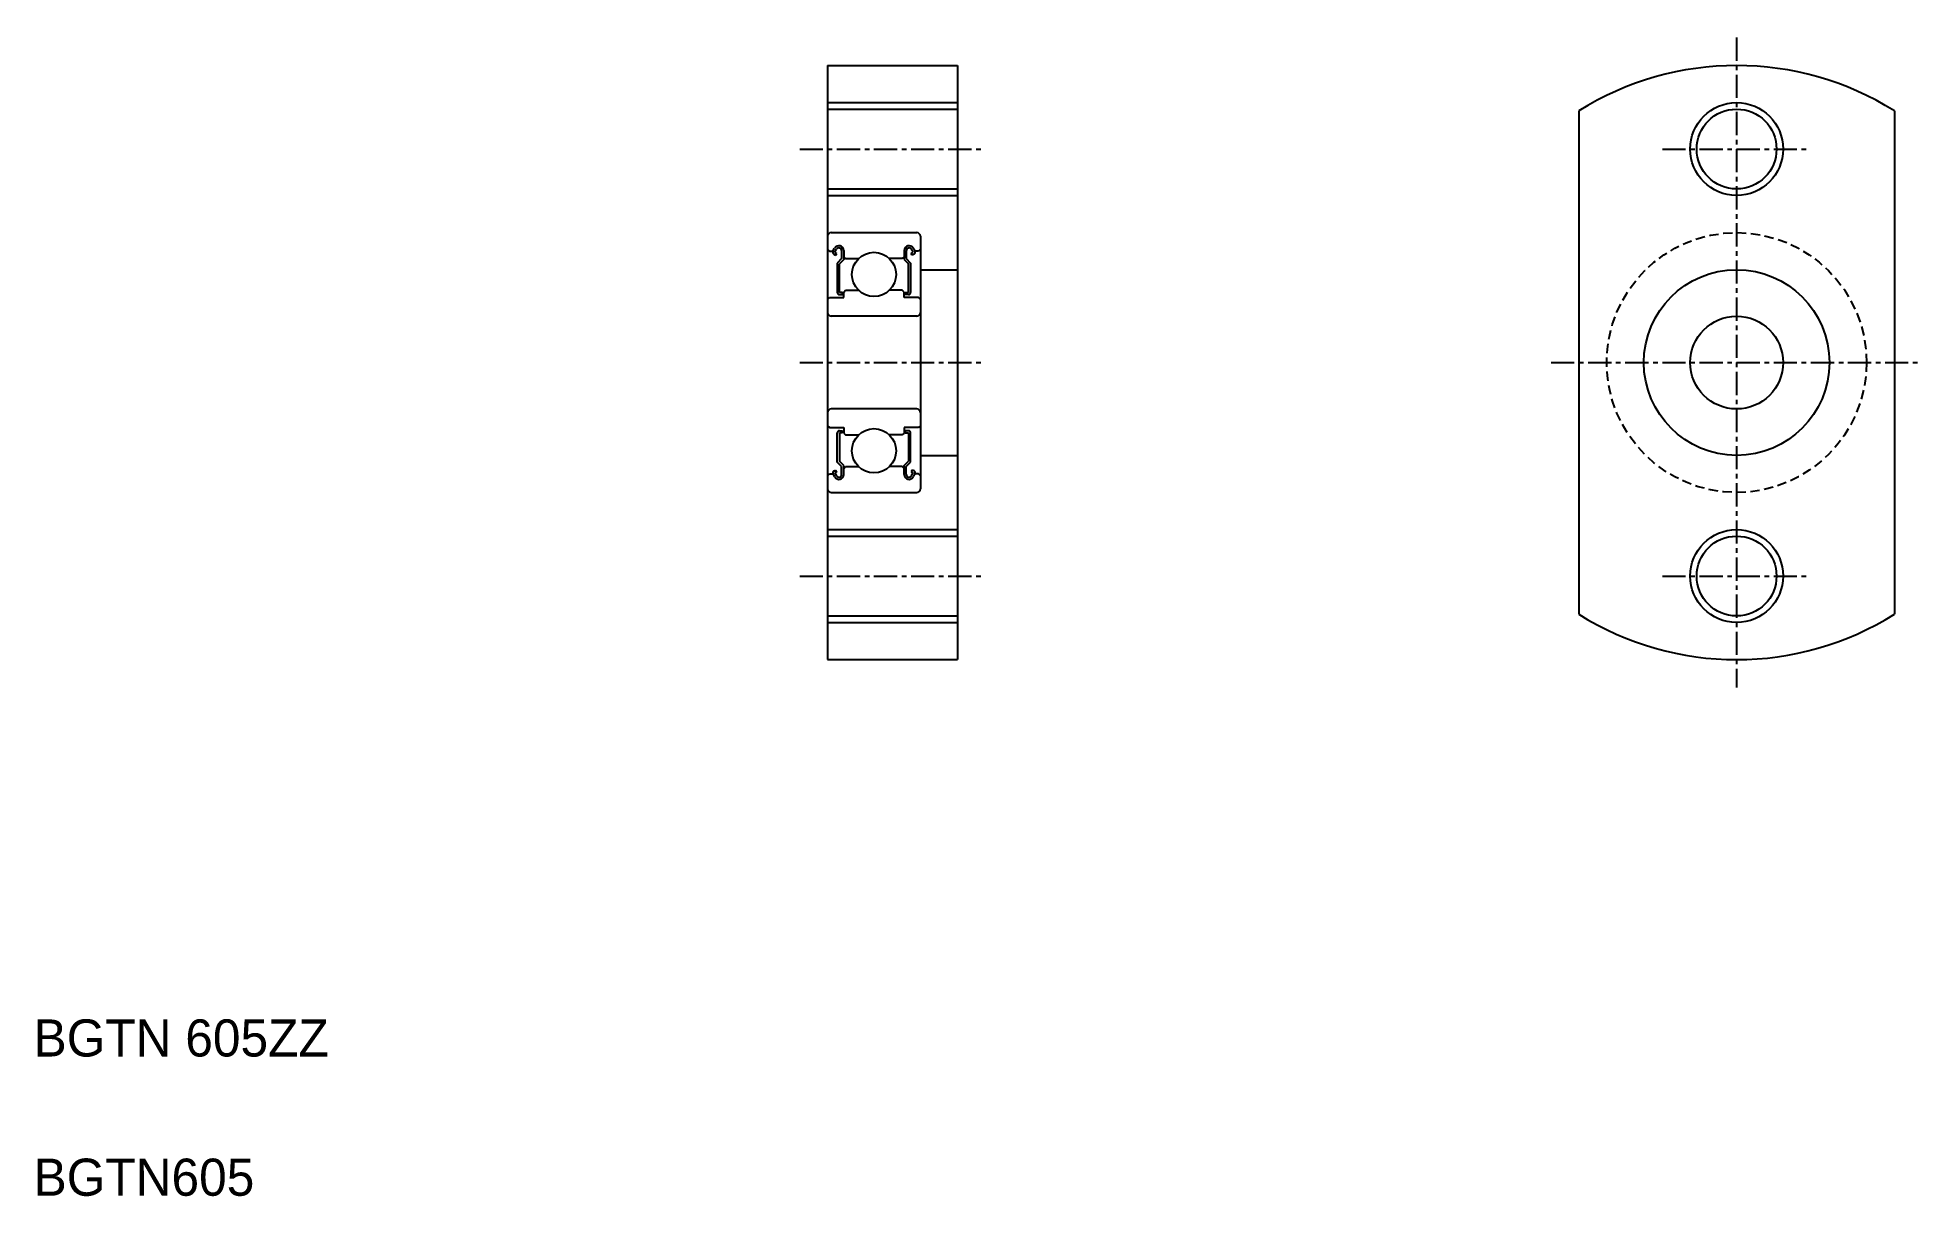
# Model space of a CAD drawing. Extents: x 5 to 107, y 5 to 67.
import ezdxf

# ---------------------------------------------------------------- set-up
doc = ezdxf.new("R2010")
doc.units = 0
doc.linetypes.add('CENTER', pattern=[2, 1.25, -0.25, 0.25, -0.25])
doc.linetypes.add('DASHED', pattern=[0.75, 0.5, -0.25])
doc.layers.get('0').update_dxf_attribs({"linetype": 'CONTINUOUS'})
doc.layers.add('CENTER', color=1, linetype='CENTER')

msp = doc.modelspace()

# ---------------------------------------------------------------- linework, layer by layer
at = {"color": 7, "linetype": 'CONTINUOUS'}
for p, q in [((47.78, 65.88), (47.78, 33.88)), ((47.78, 65.88), (54.78, 65.88)), ((54.78, 65.88), (54.78, 33.88)), ((47.78, 63.53), (54.78, 63.53)), ((88.26, 63.43), (88.26, 36.32)), ((105.26, 63.43), (105.26, 36.32)), ((47.78, 59.23), (54.78, 59.23)), ((47.98, 56.88), (52.58, 56.88)), ((47.78, 55.98), (47.88, 55.88)), ((47.88, 55.88), (48.07, 55.88)), ((48.07, 55.88), (48.16, 56.04)), ((48.17, 55.82), (48.26, 55.98)), ((48.53, 55.91), (48.53, 55.48)), ((48.65, 55.91), (48.65, 55.43)), ((51.9, 55.91), (51.9, 55.43)), ((52.02, 55.91), (52.02, 55.48)), ((52.39, 55.82), (52.29, 55.98)), ((52.49, 55.88), (52.39, 56.04)), ((52.68, 55.88), (52.49, 55.88)), ((52.78, 55.98), (52.68, 55.88)), ((52.78, 56.68), (52.78, 49.88)), ((52.78, 56.68), (52.78, 43.08)), ((48.11, 55.72), (48.21, 55.66)), ((48.27, 55.76), (48.17, 55.82)), ((48.21, 55.66), (48.27, 55.76)), ((48.53, 55.48), (48.3, 55.24)), ((48.3, 55.24), (48.3, 53.66)), ((48.65, 55.43), (48.42, 55.2)), ((48.42, 53.66), (48.42, 55.2)), ((48.65, 55.58), (48.75, 55.48)), ((48.75, 55.48), (49.44, 55.48)), ((51.8, 55.48), (51.11, 55.48)), ((51.9, 55.58), (51.8, 55.48)), ((51.9, 55.43), (52.14, 55.2)), ((52.02, 55.48), (52.25, 55.24)), ((52.14, 53.66), (52.14, 55.2)), ((52.25, 55.24), (52.25, 53.66)), ((52.28, 55.76), (52.39, 55.82)), ((52.34, 55.66), (52.28, 55.76)), ((52.44, 55.72), (52.34, 55.66)), ((52.78, 54.88), (54.78, 54.88)), ((47.78, 53.28), (47.88, 53.38)), ((47.88, 53.38), (48.65, 53.38)), ((48.59, 53.66), (48.42, 53.66)), ((48.42, 53.55), (48.59, 53.55)), ((48.59, 53.55), (48.59, 53.66)), ((48.65, 53.68), (48.75, 53.78)), ((48.65, 53.38), (48.65, 53.68)), ((48.75, 53.78), (49.44, 53.78)), ((51.8, 53.78), (51.11, 53.78)), ((51.9, 53.68), (51.8, 53.78)), ((51.9, 53.38), (51.9, 53.68)), ((52.68, 53.38), (51.9, 53.38)), ((51.96, 53.66), (52.14, 53.66)), ((51.96, 53.55), (51.96, 53.66)), ((52.14, 53.55), (51.96, 53.55)), ((52.78, 53.28), (52.68, 53.38)), ((52.58, 52.38), (47.98, 52.38)), ((52.58, 47.38), (47.98, 47.38)), ((47.78, 46.48), (47.88, 46.38)), ((47.88, 46.38), (48.65, 46.38)), ((48.3, 44.51), (48.3, 46.09)), ((48.42, 46.21), (48.59, 46.21)), ((48.59, 46.09), (48.42, 46.09)), ((48.42, 46.09), (48.42, 44.56)), ((48.59, 46.21), (48.59, 46.09)), ((48.65, 46.38), (48.65, 46.08)), ((48.65, 46.08), (48.75, 45.98)), ((48.75, 45.98), (49.44, 45.98)), ((51.8, 45.98), (51.11, 45.98)), ((51.9, 46.08), (51.8, 45.98)), ((51.9, 46.38), (51.9, 46.08)), ((52.68, 46.38), (51.9, 46.38)), ((52.14, 46.21), (51.96, 46.21)), ((51.96, 46.21), (51.96, 46.09)), ((51.96, 46.09), (52.14, 46.09)), ((52.14, 46.09), (52.14, 44.56)), ((52.25, 44.51), (52.25, 46.09)), ((52.78, 46.48), (52.68, 46.38)), ((52.78, 44.88), (54.78, 44.88)), ((47.78, 43.78), (47.88, 43.88)), ((47.88, 43.88), (48.07, 43.88)), ((48.07, 43.88), (48.16, 43.72)), ((48.11, 44.04), (48.21, 44.09)), ((48.27, 43.99), (48.17, 43.94)), ((48.17, 43.94), (48.26, 43.78)), ((48.21, 44.09), (48.27, 43.99)), ((48.53, 44.28), (48.3, 44.51)), ((48.65, 44.33), (48.42, 44.56)), ((48.53, 43.85), (48.53, 44.28)), ((48.65, 43.85), (48.65, 44.33)), ((48.65, 44.18), (48.75, 44.28)), ((48.75, 44.28), (49.44, 44.28)), ((51.8, 44.28), (51.11, 44.28)), ((51.9, 44.18), (51.8, 44.28)), ((51.9, 44.33), (52.14, 44.56)), ((51.9, 43.85), (51.9, 44.33)), ((52.02, 44.28), (52.25, 44.51)), ((52.02, 43.85), (52.02, 44.28)), ((52.34, 44.09), (52.28, 43.99)), ((52.28, 43.99), (52.39, 43.94)), ((52.39, 43.94), (52.29, 43.78)), ((52.44, 44.04), (52.34, 44.09)), ((52.49, 43.88), (52.39, 43.72)), ((52.68, 43.88), (52.49, 43.88)), ((52.78, 43.78), (52.68, 43.88)), ((47.98, 42.88), (52.58, 42.88)), ((47.78, 40.53), (54.78, 40.53)), ((47.78, 36.23), (54.78, 36.23)), ((47.78, 33.88), (54.78, 33.88))]:
    msp.add_line(p, q, dxfattribs=at)
at = {"color": 3, "linetype": 'CONTINUOUS'}
for p, q in [((47.78, 63.88), (54.78, 63.88)), ((47.78, 58.88), (54.78, 58.88)), ((47.78, 40.88), (54.78, 40.88)), ((47.78, 35.88), (54.78, 35.88))]:
    msp.add_line(p, q, dxfattribs=at)
for centre in [(96.76, 61.38), (96.76, 38.38)]:
    msp.add_circle(centre, 2.5, dxfattribs=at)
at = {"color": 7, "linetype": 'CONTINUOUS'}
for centre, radius in [((96.76, 61.38), 2.15), ((50.28, 54.63), 1.19), ((96.76, 49.88), 5), ((96.76, 49.88), 2.5), ((50.28, 45.13), 1.19), ((96.76, 38.38), 2.15)]:
    msp.add_circle(centre, radius, dxfattribs=at)
at = {"color": 3, "linetype": 'DASHED'}
msp.add_circle((96.76, 49.88), 7, dxfattribs=at)
at = {"color": 7, "linetype": 'CONTINUOUS'}
for centre, radius, start, end in [((96.76, 49.88), 16, 57.91, 122.09), ((47.98, 56.68), 0.2, 90, 180), ((52.58, 56.68), 0.2, 0, 90), ((48.17, 55.82), 0.116, 150.0032, 239.9985), ((48.39, 55.91), 0.261, 360, 150.0001), ((48.39, 55.91), 0.145, 360, 149.9998), ((52.17, 55.91), 0.261, 29.9999, 180), ((52.17, 55.91), 0.145, 30.0002, 180), ((52.39, 55.82), 0.116, 300.0015, 29.9968), ((48.42, 53.66), 0.116, 180, 270), ((52.14, 53.66), 0.116, 270, 359.9999), ((47.98, 52.58), 0.2, 180, 270), ((52.58, 52.58), 0.2, 270, 0), ((47.98, 47.18), 0.2, 90, 180), ((52.58, 47.18), 0.2, 0, 90), ((48.42, 46.09), 0.116, 90, 180), ((52.14, 46.09), 0.116, 0.0001, 90), ((48.17, 43.94), 0.116, 120.0015, 209.9968), ((48.39, 43.85), 0.261, 209.9999, 0), ((48.39, 43.85), 0.145, 210.0002, 0), ((52.17, 43.85), 0.261, 180, 330.0001), ((52.17, 43.85), 0.145, 180, 329.9998), ((52.39, 43.94), 0.116, 330.0032, 59.9985), ((47.98, 43.08), 0.2, 180, 270), ((52.58, 43.08), 0.2, 270, 0), ((96.76, 49.88), 16, 237.91, 302.09)]:
    msp.add_arc(centre, radius, start, end, dxfattribs=at)
at = {"layer": 'CENTER', "color": 1, "linetype": 'CENTER'}
for p, q in [((96.76, 67.38), (96.76, 32.38)), ((46.28, 61.38), (56.28, 61.38)), ((92.76, 61.38), (100.76, 61.38)), ((46.28, 49.88), (56.28, 49.88)), ((86.76, 49.88), (106.76, 49.88)), ((46.28, 38.38), (56.28, 38.38)), ((92.76, 38.38), (100.76, 38.38))]:
    msp.add_line(p, q, dxfattribs=at)

# ---------------------------------------------------------------- texts
at = {"color": 7, "linetype": 'CONTINUOUS'}
for s, p in [('BGTN 605ZZ', (5, 12.5)), ('BGTN605', (5, 5))]:
    msp.add_text(s, height=2, dxfattribs=at).set_placement(p)

doc.saveas('drawing.dxf')
